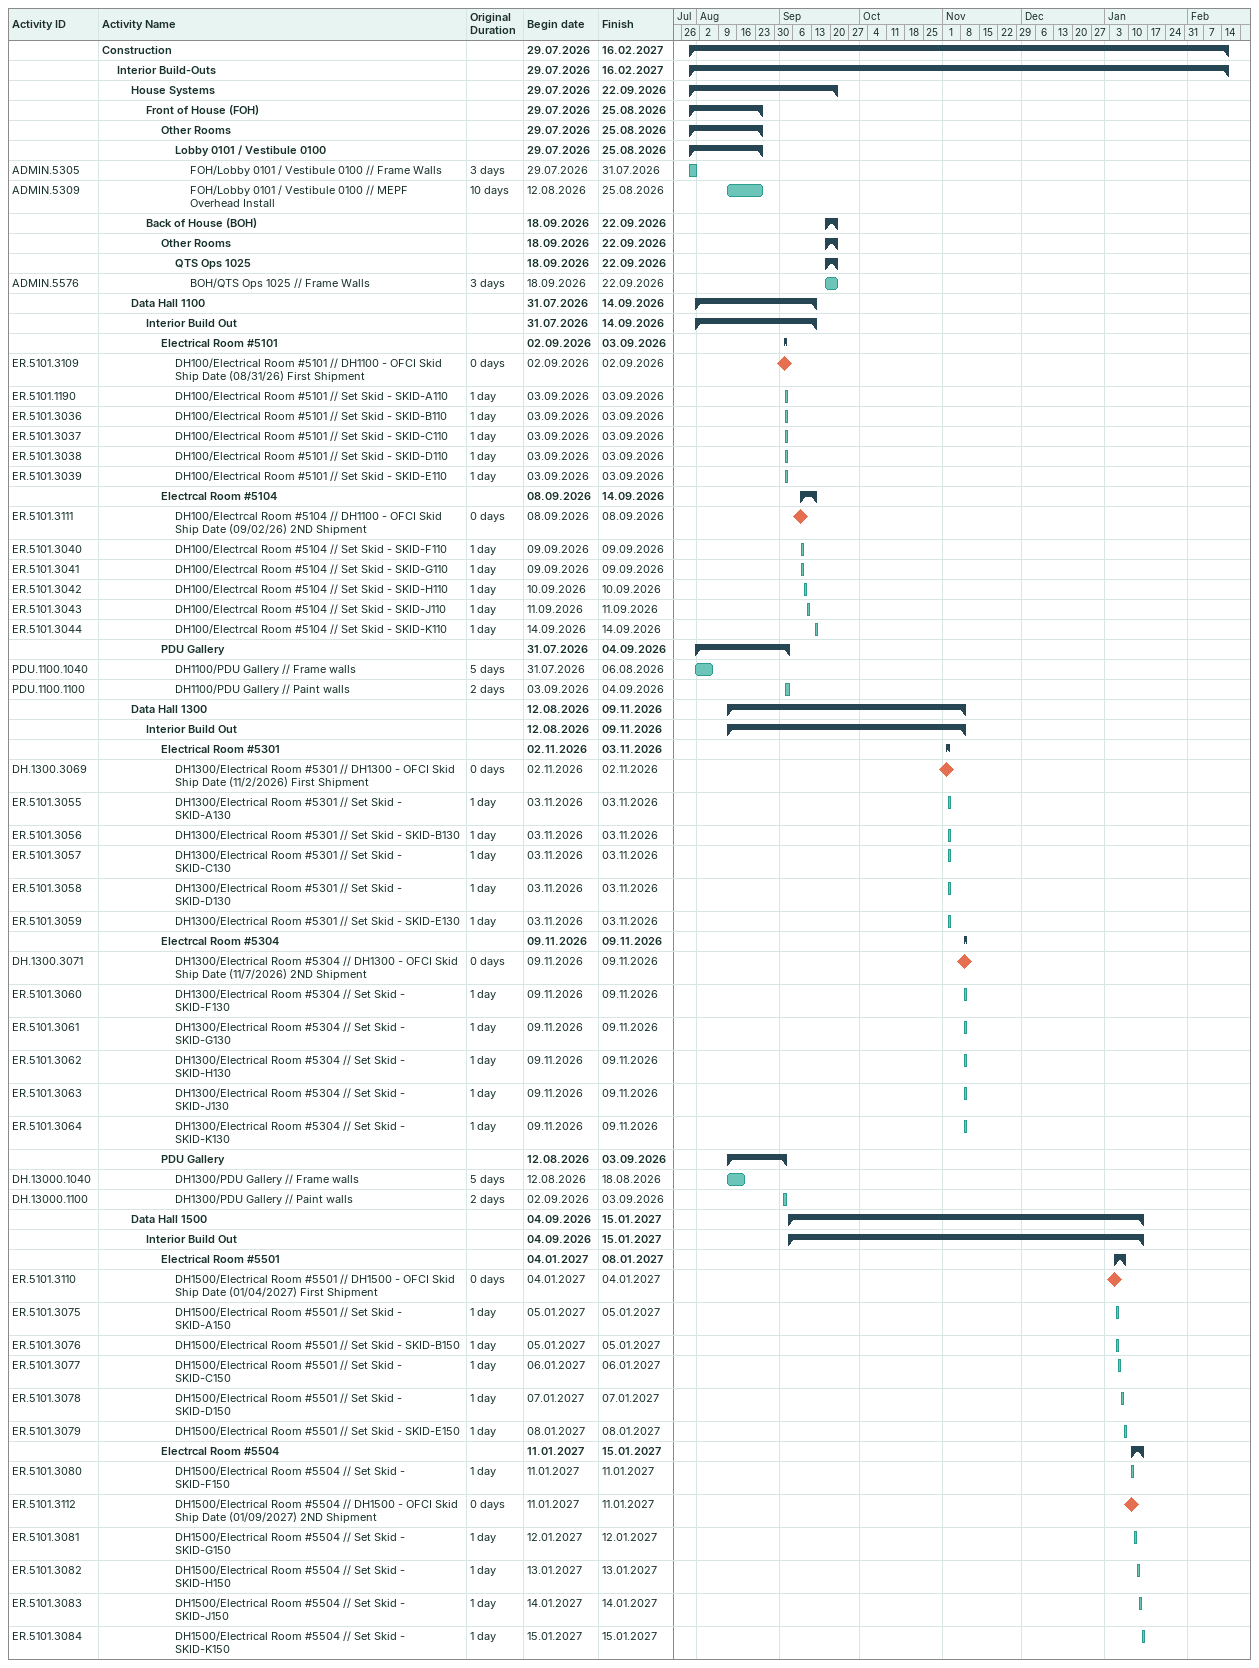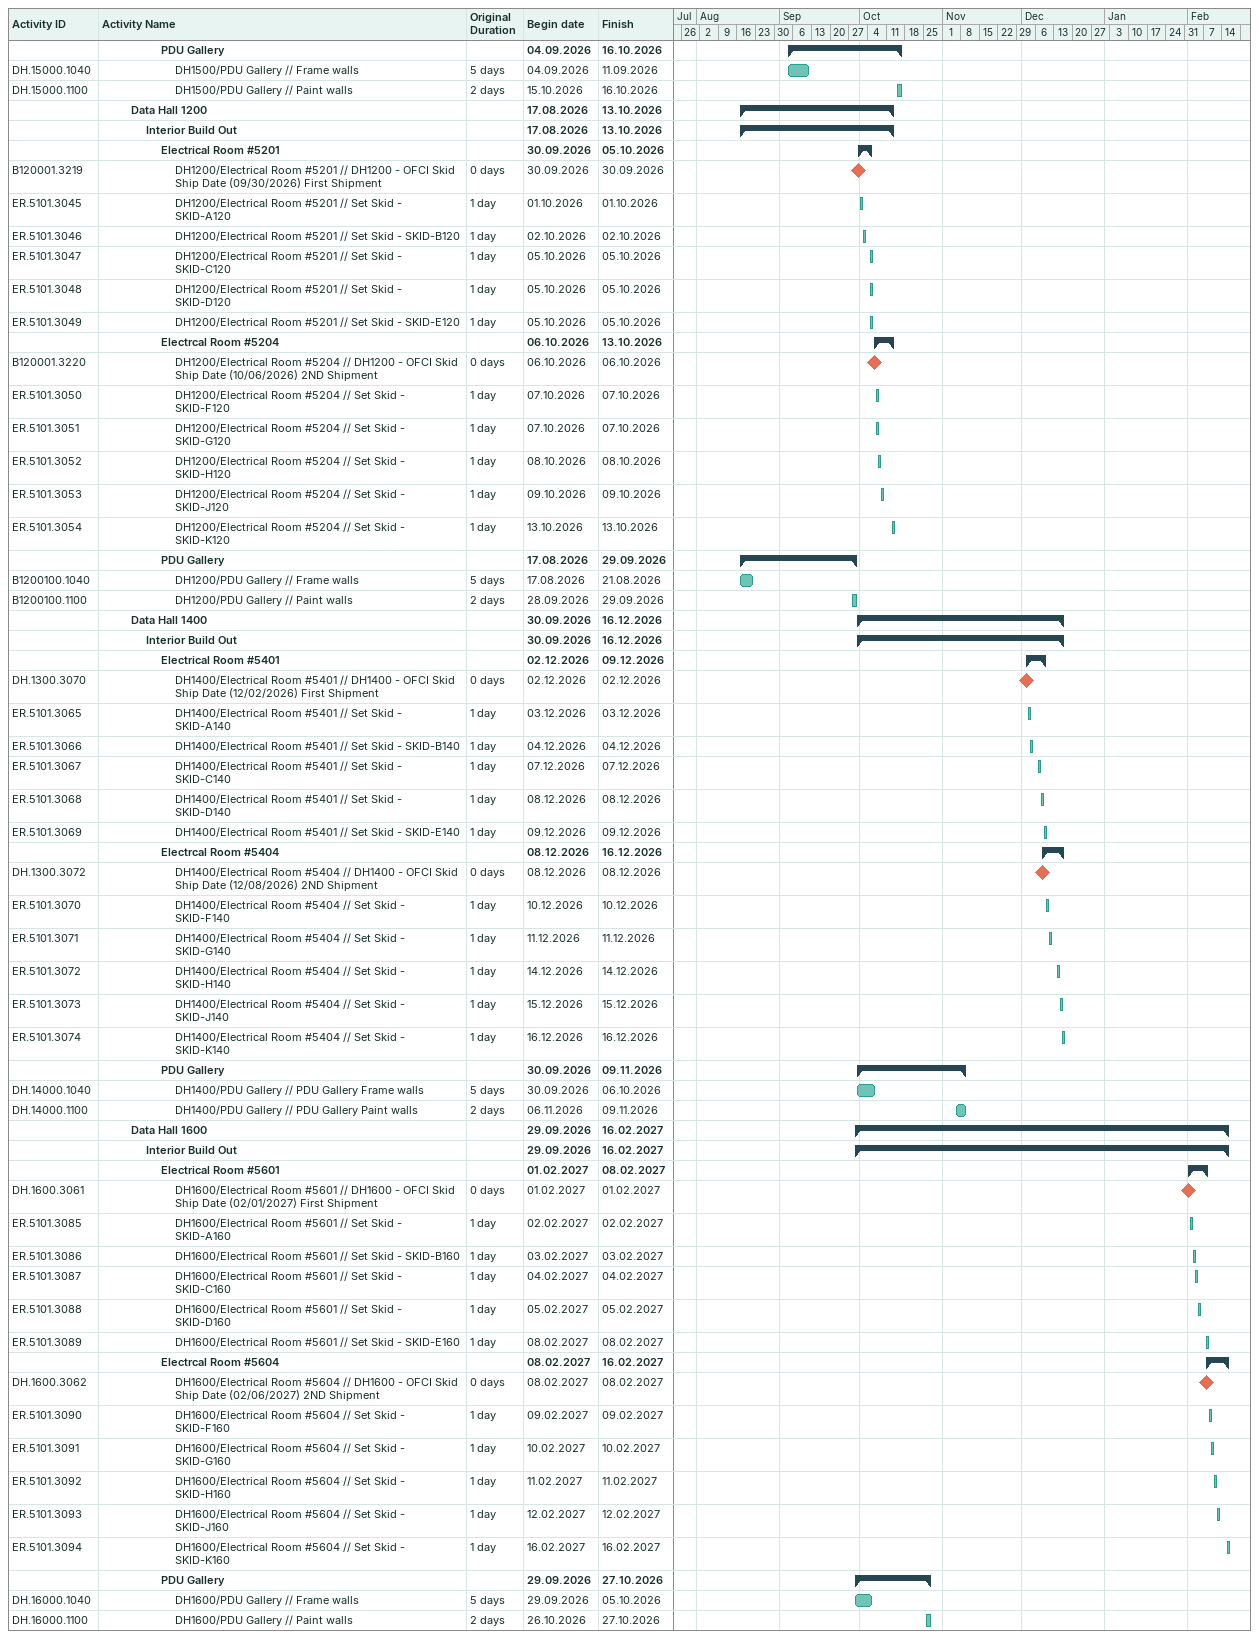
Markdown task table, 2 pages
| ID | Level | Task | Original duration | Start | Finish |
|---|---|---|---|---|---|
|  | 1 | **Construction** |  | 2026-07-29 | 2027-02-16 |
|  | 2 | **Interior Build-Outs** |  | 2026-07-29 | 2027-02-16 |
|  | 3 | **House Systems** |  | 2026-07-29 | 2026-09-22 |
|  | 4 | **Front of House (FOH)** |  | 2026-07-29 | 2026-08-25 |
|  | 5 | **Other Rooms** |  | 2026-07-29 | 2026-08-25 |
|  | 6 | **Lobby 0101 / Vestibule 0100** |  | 2026-07-29 | 2026-08-25 |
| ADMIN.5305 | 7 | FOH/Lobby 0101 / Vestibule 0100 // Frame Walls | 3d | 2026-07-29 | 2026-07-31 |
| ADMIN.5309 | 7 | FOH/Lobby 0101 / Vestibule 0100 // MEPF Overhead Install | 10d | 2026-08-12 | 2026-08-25 |
|  | 4 | **Back of House (BOH)** |  | 2026-09-18 | 2026-09-22 |
|  | 5 | **Other Rooms** |  | 2026-09-18 | 2026-09-22 |
|  | 6 | **QTS Ops 1025** |  | 2026-09-18 | 2026-09-22 |
| ADMIN.5576 | 7 | BOH/QTS Ops 1025 // Frame Walls | 3d | 2026-09-18 | 2026-09-22 |
|  | 3 | **Data Hall 1100** |  | 2026-07-31 | 2026-09-14 |
|  | 4 | **Interior Build Out** |  | 2026-07-31 | 2026-09-14 |
|  | 5 | **Electrical Room #5101** |  | 2026-09-02 | 2026-09-03 |
| ER.5101.3109 | 6 | DH100/Electrical Room #5101 // DH1100 - OFCI Skid Ship Date (08/31/26) First Shipment | 0d | 2026-09-02 | 2026-09-02 |
| ER.5101.1190 | 6 | DH100/Electrical Room #5101 // Set Skid - SKID-A110 | 1d | 2026-09-03 | 2026-09-03 |
| ER.5101.3036 | 6 | DH100/Electrical Room #5101 // Set Skid - SKID-B110 | 1d | 2026-09-03 | 2026-09-03 |
| ER.5101.3037 | 6 | DH100/Electrical Room #5101 // Set Skid - SKID-C110 | 1d | 2026-09-03 | 2026-09-03 |
| ER.5101.3038 | 6 | DH100/Electrical Room #5101 // Set Skid - SKID-D110 | 1d | 2026-09-03 | 2026-09-03 |
| ER.5101.3039 | 6 | DH100/Electrical Room #5101 // Set Skid - SKID-E110 | 1d | 2026-09-03 | 2026-09-03 |
|  | 5 | **Electrcal Room #5104** |  | 2026-09-08 | 2026-09-14 |
| ER.5101.3111 | 6 | DH100/Electrcal Room #5104 // DH1100 - OFCI Skid Ship Date (09/02/26) 2ND Shipment | 0d | 2026-09-08 | 2026-09-08 |
| ER.5101.3040 | 6 | DH100/Electrcal Room #5104 // Set Skid - SKID-F110 | 1d | 2026-09-09 | 2026-09-09 |
| ER.5101.3041 | 6 | DH100/Electrcal Room #5104 // Set Skid - SKID-G110 | 1d | 2026-09-09 | 2026-09-09 |
| ER.5101.3042 | 6 | DH100/Electrcal Room #5104 // Set Skid - SKID-H110 | 1d | 2026-09-10 | 2026-09-10 |
| ER.5101.3043 | 6 | DH100/Electrcal Room #5104 // Set Skid - SKID-J110 | 1d | 2026-09-11 | 2026-09-11 |
| ER.5101.3044 | 6 | DH100/Electrcal Room #5104 // Set Skid - SKID-K110 | 1d | 2026-09-14 | 2026-09-14 |
|  | 5 | **PDU Gallery** |  | 2026-07-31 | 2026-09-04 |
| PDU.1100.1040 | 6 | DH1100/PDU Gallery // Frame walls | 5d | 2026-07-31 | 2026-08-06 |
| PDU.1100.1100 | 6 | DH1100/PDU Gallery // Paint walls | 2d | 2026-09-03 | 2026-09-04 |
|  | 3 | **Data Hall 1300** |  | 2026-08-12 | 2026-11-09 |
|  | 4 | **Interior Build Out** |  | 2026-08-12 | 2026-11-09 |
|  | 5 | **Electrical Room #5301** |  | 2026-11-02 | 2026-11-03 |
| DH.1300.3069 | 6 | DH1300/Electrical Room #5301 // DH1300 - OFCI Skid Ship Date (11/2/2026) First Shipment | 0d | 2026-11-02 | 2026-11-02 |
| ER.5101.3055 | 6 | DH1300/Electrical Room #5301 // Set Skid - SKID-A130 | 1d | 2026-11-03 | 2026-11-03 |
| ER.5101.3056 | 6 | DH1300/Electrical Room #5301 // Set Skid - SKID-B130 | 1d | 2026-11-03 | 2026-11-03 |
| ER.5101.3057 | 6 | DH1300/Electrical Room #5301 // Set Skid - SKID-C130 | 1d | 2026-11-03 | 2026-11-03 |
| ER.5101.3058 | 6 | DH1300/Electrical Room #5301 // Set Skid - SKID-D130 | 1d | 2026-11-03 | 2026-11-03 |
| ER.5101.3059 | 6 | DH1300/Electrical Room #5301 // Set Skid - SKID-E130 | 1d | 2026-11-03 | 2026-11-03 |
|  | 5 | **Electrcal Room #5304** |  | 2026-11-09 | 2026-11-09 |
| DH.1300.3071 | 6 | DH1300/Electrical Room #5304 // DH1300 - OFCI Skid Ship Date (11/7/2026) 2ND Shipment | 0d | 2026-11-09 | 2026-11-09 |
| ER.5101.3060 | 6 | DH1300/Electrical Room #5304 // Set Skid - SKID-F130 | 1d | 2026-11-09 | 2026-11-09 |
| ER.5101.3061 | 6 | DH1300/Electrical Room #5304 // Set Skid - SKID-G130 | 1d | 2026-11-09 | 2026-11-09 |
| ER.5101.3062 | 6 | DH1300/Electrical Room #5304 // Set Skid - SKID-H130 | 1d | 2026-11-09 | 2026-11-09 |
| ER.5101.3063 | 6 | DH1300/Electrical Room #5304 // Set Skid - SKID-J130 | 1d | 2026-11-09 | 2026-11-09 |
| ER.5101.3064 | 6 | DH1300/Electrical Room #5304 // Set Skid - SKID-K130 | 1d | 2026-11-09 | 2026-11-09 |
|  | 5 | **PDU Gallery** |  | 2026-08-12 | 2026-09-03 |
| DH.13000.1040 | 6 | DH1300/PDU Gallery // Frame walls | 5d | 2026-08-12 | 2026-08-18 |
| DH.13000.1100 | 6 | DH1300/PDU Gallery // Paint walls | 2d | 2026-09-02 | 2026-09-03 |
|  | 3 | **Data Hall 1500** |  | 2026-09-04 | 2027-01-15 |
|  | 4 | **Interior Build Out** |  | 2026-09-04 | 2027-01-15 |
|  | 5 | **Electrical Room #5501** |  | 2027-01-04 | 2027-01-08 |
| ER.5101.3110 | 6 | DH1500/Electrical Room #5501 // DH1500 - OFCI Skid Ship Date (01/04/2027) First Shipment | 0d | 2027-01-04 | 2027-01-04 |
| ER.5101.3075 | 6 | DH1500/Electrical Room #5501 // Set Skid - SKID-A150 | 1d | 2027-01-05 | 2027-01-05 |
| ER.5101.3076 | 6 | DH1500/Electrical Room #5501 // Set Skid - SKID-B150 | 1d | 2027-01-05 | 2027-01-05 |
| ER.5101.3077 | 6 | DH1500/Electrical Room #5501 // Set Skid - SKID-C150 | 1d | 2027-01-06 | 2027-01-06 |
| ER.5101.3078 | 6 | DH1500/Electrical Room #5501 // Set Skid - SKID-D150 | 1d | 2027-01-07 | 2027-01-07 |
| ER.5101.3079 | 6 | DH1500/Electrical Room #5501 // Set Skid - SKID-E150 | 1d | 2027-01-08 | 2027-01-08 |
|  | 5 | **Electrcal Room #5504** |  | 2027-01-11 | 2027-01-15 |
| ER.5101.3080 | 6 | DH1500/Electrical Room #5504 // Set Skid - SKID-F150 | 1d | 2027-01-11 | 2027-01-11 |
| ER.5101.3112 | 6 | DH1500/Electrical Room #5504 // DH1500 - OFCI Skid Ship Date (01/09/2027) 2ND Shipment | 0d | 2027-01-11 | 2027-01-11 |
| ER.5101.3081 | 6 | DH1500/Electrical Room #5504 // Set Skid - SKID-G150 | 1d | 2027-01-12 | 2027-01-12 |
| ER.5101.3082 | 6 | DH1500/Electrical Room #5504 // Set Skid - SKID-H150 | 1d | 2027-01-13 | 2027-01-13 |
| ER.5101.3083 | 6 | DH1500/Electrical Room #5504 // Set Skid - SKID-J150 | 1d | 2027-01-14 | 2027-01-14 |
| ER.5101.3084 | 6 | DH1500/Electrical Room #5504 // Set Skid - SKID-K150 | 1d | 2027-01-15 | 2027-01-15 |
|  | 5 | **PDU Gallery** |  | 2026-09-04 | 2026-10-16 |
| DH.15000.1040 | 6 | DH1500/PDU Gallery // Frame walls | 5d | 2026-09-04 | 2026-09-11 |
| DH.15000.1100 | 6 | DH1500/PDU Gallery // Paint walls | 2d | 2026-10-15 | 2026-10-16 |
|  | 3 | **Data Hall 1200** |  | 2026-08-17 | 2026-10-13 |
|  | 4 | **Interior Build Out** |  | 2026-08-17 | 2026-10-13 |
|  | 5 | **Electrical Room #5201** |  | 2026-09-30 | 2026-10-05 |
| B120001.3219 | 6 | DH1200/Electrical Room #5201 // DH1200 - OFCI Skid Ship Date (09/30/2026) First Shipment | 0d | 2026-09-30 | 2026-09-30 |
| ER.5101.3045 | 6 | DH1200/Electrical Room #5201 // Set Skid - SKID-A120 | 1d | 2026-10-01 | 2026-10-01 |
| ER.5101.3046 | 6 | DH1200/Electrical Room #5201 // Set Skid - SKID-B120 | 1d | 2026-10-02 | 2026-10-02 |
| ER.5101.3047 | 6 | DH1200/Electrical Room #5201 // Set Skid - SKID-C120 | 1d | 2026-10-05 | 2026-10-05 |
| ER.5101.3048 | 6 | DH1200/Electrical Room #5201 // Set Skid - SKID-D120 | 1d | 2026-10-05 | 2026-10-05 |
| ER.5101.3049 | 6 | DH1200/Electrical Room #5201 // Set Skid - SKID-E120 | 1d | 2026-10-05 | 2026-10-05 |
|  | 5 | **Electrcal Room #5204** |  | 2026-10-06 | 2026-10-13 |
| B120001.3220 | 6 | DH1200/Electrical Room #5204 // DH1200 - OFCI Skid Ship Date (10/06/2026) 2ND Shipment | 0d | 2026-10-06 | 2026-10-06 |
| ER.5101.3050 | 6 | DH1200/Electrical Room #5204 // Set Skid - SKID-F120 | 1d | 2026-10-07 | 2026-10-07 |
| ER.5101.3051 | 6 | DH1200/Electrical Room #5204 // Set Skid - SKID-G120 | 1d | 2026-10-07 | 2026-10-07 |
| ER.5101.3052 | 6 | DH1200/Electrical Room #5204 // Set Skid - SKID-H120 | 1d | 2026-10-08 | 2026-10-08 |
| ER.5101.3053 | 6 | DH1200/Electrical Room #5204 // Set Skid - SKID-J120 | 1d | 2026-10-09 | 2026-10-09 |
| ER.5101.3054 | 6 | DH1200/Electrical Room #5204 // Set Skid - SKID-K120 | 1d | 2026-10-13 | 2026-10-13 |
|  | 5 | **PDU Gallery** |  | 2026-08-17 | 2026-09-29 |
| B1200100.1040 | 6 | DH1200/PDU Gallery // Frame walls | 5d | 2026-08-17 | 2026-08-21 |
| B1200100.1100 | 6 | DH1200/PDU Gallery // Paint walls | 2d | 2026-09-28 | 2026-09-29 |
|  | 3 | **Data Hall 1400** |  | 2026-09-30 | 2026-12-16 |
|  | 4 | **Interior Build Out** |  | 2026-09-30 | 2026-12-16 |
|  | 5 | **Electrical Room #5401** |  | 2026-12-02 | 2026-12-09 |
| DH.1300.3070 | 6 | DH1400/Electrical Room #5401 // DH1400 - OFCI Skid Ship Date (12/02/2026) First Shipment | 0d | 2026-12-02 | 2026-12-02 |
| ER.5101.3065 | 6 | DH1400/Electrical Room #5401 // Set Skid - SKID-A140 | 1d | 2026-12-03 | 2026-12-03 |
| ER.5101.3066 | 6 | DH1400/Electrical Room #5401 // Set Skid - SKID-B140 | 1d | 2026-12-04 | 2026-12-04 |
| ER.5101.3067 | 6 | DH1400/Electrical Room #5401 // Set Skid - SKID-C140 | 1d | 2026-12-07 | 2026-12-07 |
| ER.5101.3068 | 6 | DH1400/Electrical Room #5401 // Set Skid - SKID-D140 | 1d | 2026-12-08 | 2026-12-08 |
| ER.5101.3069 | 6 | DH1400/Electrical Room #5401 // Set Skid - SKID-E140 | 1d | 2026-12-09 | 2026-12-09 |
|  | 5 | **Electrcal Room #5404** |  | 2026-12-08 | 2026-12-16 |
| DH.1300.3072 | 6 | DH1400/Electrical Room #5404 // DH1400 - OFCI Skid Ship Date (12/08/2026) 2ND Shipment | 0d | 2026-12-08 | 2026-12-08 |
| ER.5101.3070 | 6 | DH1400/Electrical Room #5404 // Set Skid - SKID-F140 | 1d | 2026-12-10 | 2026-12-10 |
| ER.5101.3071 | 6 | DH1400/Electrical Room #5404 // Set Skid - SKID-G140 | 1d | 2026-12-11 | 2026-12-11 |
| ER.5101.3072 | 6 | DH1400/Electrical Room #5404 // Set Skid - SKID-H140 | 1d | 2026-12-14 | 2026-12-14 |
| ER.5101.3073 | 6 | DH1400/Electrical Room #5404 // Set Skid - SKID-J140 | 1d | 2026-12-15 | 2026-12-15 |
| ER.5101.3074 | 6 | DH1400/Electrical Room #5404 // Set Skid - SKID-K140 | 1d | 2026-12-16 | 2026-12-16 |
|  | 5 | **PDU Gallery** |  | 2026-09-30 | 2026-11-09 |
| DH.14000.1040 | 6 | DH1400/PDU Gallery // PDU Gallery Frame walls | 5d | 2026-09-30 | 2026-10-06 |
| DH.14000.1100 | 6 | DH1400/PDU Gallery // PDU Gallery Paint walls | 2d | 2026-11-06 | 2026-11-09 |
|  | 3 | **Data Hall 1600** |  | 2026-09-29 | 2027-02-16 |
|  | 4 | **Interior Build Out** |  | 2026-09-29 | 2027-02-16 |
|  | 5 | **Electrical Room #5601** |  | 2027-02-01 | 2027-02-08 |
| DH.1600.3061 | 6 | DH1600/Electrical Room #5601 // DH1600 - OFCI Skid Ship Date (02/01/2027) First Shipment | 0d | 2027-02-01 | 2027-02-01 |
| ER.5101.3085 | 6 | DH1600/Electrical Room #5601 // Set Skid - SKID-A160 | 1d | 2027-02-02 | 2027-02-02 |
| ER.5101.3086 | 6 | DH1600/Electrical Room #5601 // Set Skid - SKID-B160 | 1d | 2027-02-03 | 2027-02-03 |
| ER.5101.3087 | 6 | DH1600/Electrical Room #5601 // Set Skid - SKID-C160 | 1d | 2027-02-04 | 2027-02-04 |
| ER.5101.3088 | 6 | DH1600/Electrical Room #5601 // Set Skid - SKID-D160 | 1d | 2027-02-05 | 2027-02-05 |
| ER.5101.3089 | 6 | DH1600/Electrical Room #5601 // Set Skid - SKID-E160 | 1d | 2027-02-08 | 2027-02-08 |
|  | 5 | **Electrcal Room #5604** |  | 2027-02-08 | 2027-02-16 |
| DH.1600.3062 | 6 | DH1600/Electrical Room #5604 // DH1600 - OFCI Skid Ship Date (02/06/2027) 2ND Shipment | 0d | 2027-02-08 | 2027-02-08 |
| ER.5101.3090 | 6 | DH1600/Electrical Room #5604 // Set Skid - SKID-F160 | 1d | 2027-02-09 | 2027-02-09 |
| ER.5101.3091 | 6 | DH1600/Electrical Room #5604 // Set Skid - SKID-G160 | 1d | 2027-02-10 | 2027-02-10 |
| ER.5101.3092 | 6 | DH1600/Electrical Room #5604 // Set Skid - SKID-H160 | 1d | 2027-02-11 | 2027-02-11 |
| ER.5101.3093 | 6 | DH1600/Electrical Room #5604 // Set Skid - SKID-J160 | 1d | 2027-02-12 | 2027-02-12 |
| ER.5101.3094 | 6 | DH1600/Electrical Room #5604 // Set Skid - SKID-K160 | 1d | 2027-02-16 | 2027-02-16 |
|  | 5 | **PDU Gallery** |  | 2026-09-29 | 2026-10-27 |
| DH.16000.1040 | 6 | DH1600/PDU Gallery // Frame walls | 5d | 2026-09-29 | 2026-10-05 |
| DH.16000.1100 | 6 | DH1600/PDU Gallery // Paint walls | 2d | 2026-10-26 | 2026-10-27 |
